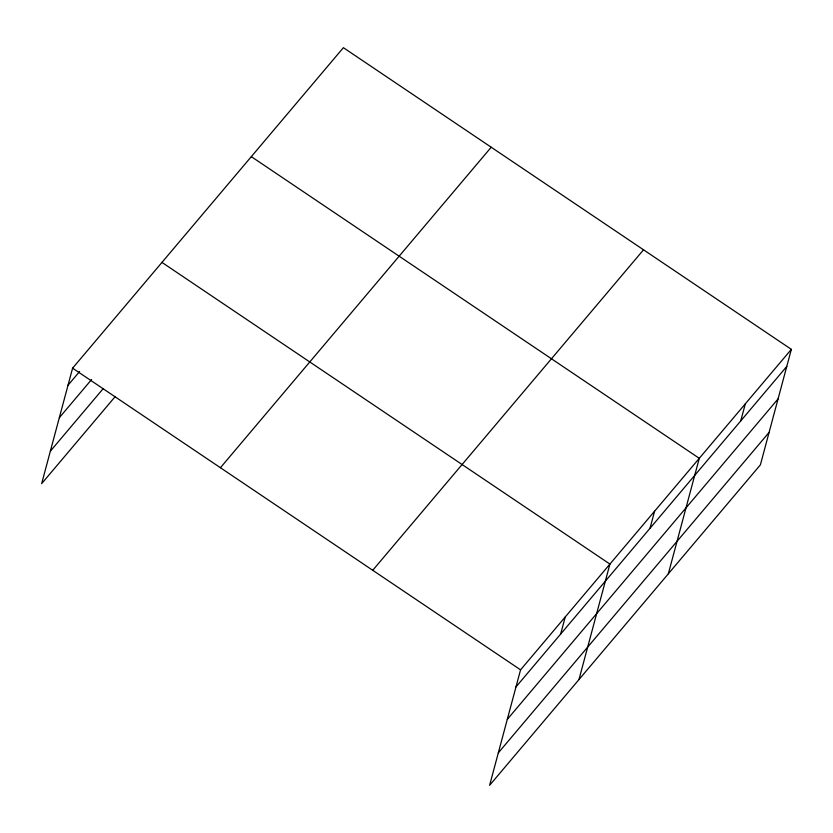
<?xml version="1.0" encoding="UTF-8"?>
<svg xmlns="http://www.w3.org/2000/svg" width="833" height="833" viewBox="0 0 833 833"><rect width="100%" height="100%" fill="white"/><g stroke="black" fill="none" stroke-linecap="round" stroke-linejoin="round"><path stroke-width="1.25" d="M791.35 349.35L520.563 669.836L489.617 785.321L760.404 464.824L791.35 349.35L343.383 47.679L72.596 368.176L41.65 483.65L115.287 396.487M560.661 634.038L565.243 616.961M578.977 679.551L609.923 564.076L161.956 262.405M650.021 528.278L654.603 511.202M668.337 573.791L699.283 458.317L251.316 156.646M740.735 420.915L745.316 403.838M68.014 385.252L79.604 371.539M59.32 417.718L91.588 379.525M50.355 451.174L103.302 388.501M220.422 467.719L491.21 147.233M372.726 570.293L643.524 249.806M515.981 686.923L786.779 366.437M507.287 719.389L778.074 398.903M498.321 752.845L769.109 432.358M72.596 368.176L520.563 669.836"/></g></svg>
